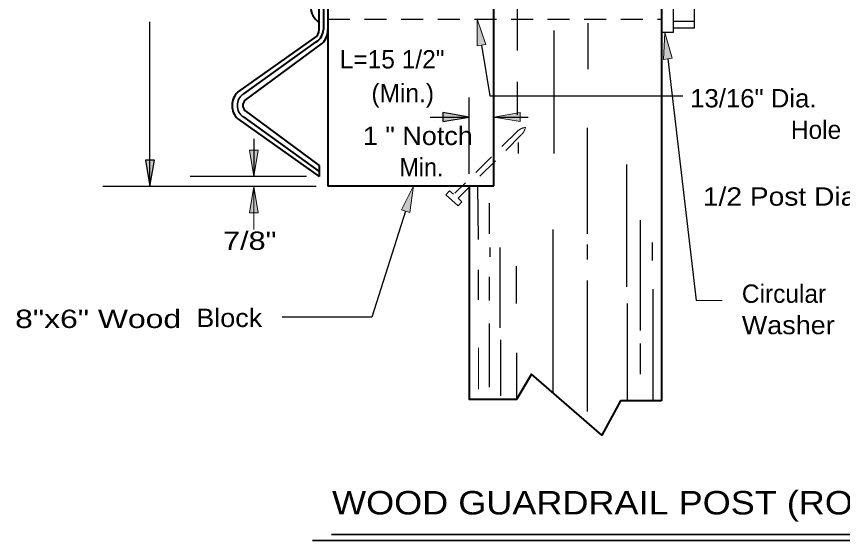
# Model space of a CAD drawing. Extents: x 34.8 to 70.2, y 60.2 to 82.2.
# Drawn here: x 49.66 to 55.3, y 74.96 to 78.53 of the extents above; entities that cross this region are included whole.
import ezdxf

# ---------------------------------------------------------------- set-up
doc = ezdxf.new("R2010")
doc.units = 0
doc.header["$LTSCALE"] = 0.05
doc.linetypes.add('MEDIUM_DASHED', pattern=[4.5, 3, -1.5])
for name, color, linetype, lineweight in [('1', 7, 'Continuous', 25), ('2', 7, 'Continuous', 25), ('3', 7, 'MEDIUM_DASHED', 25)]:
    doc.layers.add(name, color=color, linetype=linetype, lineweight=lineweight)

msp = doc.modelspace()

# ---------------------------------------------------------------- hatches: boundary and pattern name
at = {"layer": '2'}
for points in [[(52.80375, 78.33008), (52.86292, 78.33975), (52.80442, 78.51258), (52.80442, 78.51258)], [(52.80375, 78.33008), (52.86292, 78.33975), (52.80442, 78.51258), (52.80442, 78.51258)], [(54.07475, 78.2375), (54.13433, 78.2445), (54.08358, 78.41975), (54.08358, 78.41975)], [(54.07475, 78.2375), (54.13433, 78.2445), (54.08358, 78.41975), (54.08358, 78.41975)], [(52.57017, 77.87433), (52.57017, 77.81433), (52.75017, 77.84433), (52.75017, 77.84433)], [(52.57017, 77.87433), (52.57017, 77.81433), (52.75017, 77.84433), (52.75017, 77.84433)], [(53.098, 77.81433), (53.098, 77.87433), (52.918, 77.84433), (52.918, 77.84433)], [(53.098, 77.81433), (53.098, 77.87433), (52.918, 77.84433), (52.918, 77.84433)], [(51.3105, 77.61783), (51.2505, 77.61783), (51.2805, 77.43783), (51.2805, 77.43783)], [(51.3105, 77.61783), (51.2505, 77.61783), (51.2805, 77.43783), (51.2805, 77.43783)], [(50.60092, 77.55083), (50.54092, 77.55083), (50.57092, 77.37083), (50.57092, 77.37083)], [(50.60092, 77.55083), (50.54092, 77.55083), (50.57092, 77.37083), (50.57092, 77.37083)], [(51.2505, 77.19083), (51.3105, 77.19083), (51.2805, 77.37083), (51.2805, 77.37083)], [(51.2505, 77.19083), (51.3105, 77.19083), (51.2805, 77.37083), (51.2805, 77.37083)], [(52.28708, 77.21158), (52.34425, 77.19325), (52.3705, 77.37383), (52.3705, 77.37383)], [(52.28708, 77.21158), (52.34425, 77.19325), (52.3705, 77.37383), (52.3705, 77.37383)]]:
    msp.add_hatch(color=256, dxfattribs=at).paths.add_polyline_path(points)

# ---------------------------------------------------------------- linework, layer by layer
at = {"layer": '1', "lineweight": 40}
for p, q in [((51.785, 79.87092), (51.785, 77.37383)), ((51.785, 79.87092), (51.785, 77.37383)), ((52.918, 77.37383), (52.918, 79.87092)), ((54.06225, 79.87092), (54.06225, 75.9085)), ((51.726, 78.44075), (51.726, 78.76308)), ((51.75433, 78.76317), (51.75433, 78.44083)), ((51.75433, 78.76317), (51.75433, 78.44083)), ((51.17, 78.01325), (51.69242, 78.38267)), ((51.17, 78.01325), (51.69242, 78.38267)), ((51.21083, 78.00175), (51.70625, 78.35742)), ((51.21083, 78.00175), (51.70625, 78.35742)), ((51.219, 77.95658), (51.74775, 78.34758)), ((51.219, 77.95658), (51.74775, 78.34758)), ((51.21083, 77.8435), (51.72667, 77.47325)), ((51.219, 77.88875), (51.72667, 77.51325)), ((51.219, 77.88875), (51.72667, 77.51325)), ((51.17, 77.832), (51.72667, 77.43833)), ((51.17, 77.832), (51.72667, 77.43833)), ((51.72667, 77.51325), (51.72667, 77.43833)), ((51.785, 77.37383), (52.918, 77.37383)), ((51.785, 77.37383), (52.918, 77.37383))]:
    msp.add_line(p, q, dxfattribs=at)
at = {"layer": '1', "lineweight": 13}
for p, q in [((51.785, 79.87092), (51.785, 77.37083)), ((54.06225, 79.87092), (54.06225, 75.9085)), ((54.14175, 78.75492), (54.14175, 78.41975)), ((54.14175, 78.41975), (54.06225, 78.41975)), ((54.28517, 78.44975), (54.14175, 78.44975)), ((53.07917, 77.85833), (53.07917, 78.08383)), ((53.55658, 77.0475), (53.55658, 77.77067)), ((51.72667, 77.51325), (51.72667, 77.43833)), ((53.8255, 76.686), (53.8255, 77.5215)), ((52.81392, 77.00842), (52.80908, 77.37383)), ((53.91808, 76.38792), (53.91808, 77.14033)), ((52.96075, 76.4075), (52.96075, 76.95475)), ((53.55658, 76.87158), (53.55658, 76.97425)), ((52.81392, 76.598), (52.81392, 76.80317)), ((53.55683, 75.83575), (53.55683, 76.72992)), ((54.006, 75.9085), (54.006, 76.67125)), ((53.83042, 75.9085), (53.83042, 76.57358)), ((52.81392, 75.98725), (52.81392, 76.27058)), ((52.81392, 75.98725), (52.81392, 76.27058)), ((53.91808, 76.08983), (53.91808, 76.29992))]:
    msp.add_line(p, q, dxfattribs=at)
at = {"layer": '1', "lineweight": 35}
for p, q in [((52.918, 77.37383), (52.918, 79.87092)), ((51.21083, 77.8435), (51.72667, 77.47325))]:
    msp.add_line(p, q, dxfattribs=at)
at = {"layer": '1'}
for p, q in [((53.07917, 78.29675), (53.07917, 79.41792)), ((53.07917, 78.29675), (53.07917, 79.41792)), ((54.14175, 78.75492), (54.14175, 78.41975)), ((54.28517, 78.72325), (54.28517, 78.44975)), ((54.28517, 78.72325), (54.28517, 78.44975)), ((53.56142, 78.1715), (53.56142, 78.48467)), ((53.56142, 78.1715), (53.56142, 78.48467)), ((54.14175, 78.49817), (54.28517, 78.49817)), ((54.14175, 78.49817), (54.28517, 78.49817)), ((53.32967, 77.59525), (53.32967, 78.43458)), ((53.32967, 77.59525), (53.32967, 78.43458)), ((54.14175, 78.41975), (54.06225, 78.41975)), ((54.28517, 78.44975), (54.14175, 78.44975)), ((53.07917, 77.85833), (53.07917, 78.08383)), ((53.55658, 77.0475), (53.55658, 77.77067)), ((53.08542, 77.59525), (53.08542, 77.67042)), ((53.08542, 77.59525), (53.08542, 77.67042)), ((53.8255, 76.686), (53.8255, 77.5215)), ((52.81392, 77.00842), (52.80908, 77.37383)), ((52.88725, 77.0475), (52.88725, 77.25758)), ((52.88725, 77.0475), (52.88725, 77.25758)), ((53.91808, 76.38792), (53.91808, 77.14033)), ((53.32225, 75.96275), (53.32225, 77.07683)), ((53.32225, 75.96275), (53.32225, 77.07683)), ((52.89208, 76.89117), (52.89208, 76.95467)), ((52.89208, 76.89117), (52.89208, 76.95467)), ((52.96075, 76.4075), (52.96075, 76.95475)), ((53.55658, 76.87158), (53.55658, 76.97425)), ((54.00117, 76.86675), (54.00117, 76.98892)), ((54.00117, 76.86675), (54.00117, 76.98892)), ((53.07308, 76.57358), (53.07308, 76.82767)), ((53.07308, 76.57358), (53.07308, 76.82767)), ((52.81392, 76.598), (52.81392, 76.80317)), ((52.88725, 76.59308), (52.88725, 76.75433)), ((52.88725, 76.59308), (52.88725, 76.75433)), ((53.55683, 75.83575), (53.55683, 76.72992)), ((54.006, 75.9085), (54.006, 76.67125)), ((53.83042, 75.9085), (53.83042, 76.57358)), ((52.88725, 76.00183), (52.88725, 76.43675)), ((52.88725, 76.00183), (52.88725, 76.43675)), ((52.96567, 75.94325), (52.96567, 76.32442)), ((52.96567, 75.94325), (52.96567, 76.32442)), ((53.91808, 76.08983), (53.91808, 76.29992)), ((53.07525, 75.92242), (53.07525, 76.23642)), ((53.07525, 75.92242), (53.07525, 76.23642))]:
    msp.add_line(p, q, dxfattribs=at)
at = {"layer": '1', "lineweight": 40}
msp.add_lwpolyline([(54.06225, 75.9085), (53.7815, 75.9085), (53.6545, 75.67458), (53.17575, 76.08983), (53.07308, 75.91883), (52.75067, 75.91883), (52.75067, 77.37383)], dxfattribs=at)
at = {"layer": '1', "lineweight": 13}
msp.add_lwpolyline([(54.06225, 75.9085), (53.7815, 75.9085), (53.6545, 75.67458), (53.17575, 76.08983), (53.07308, 75.91883), (52.75067, 75.91883), (52.75067, 77.37383)], dxfattribs=at)
at = {"layer": '1', "lineweight": 40}
for centre, radius, start, end in [((51.80292, 78.60008), 0.13585, 123.83798, 236.16202), ((51.65842, 78.44108), 0.06756, 300.2327, 359.85267), ((51.65842, 78.44108), 0.06756, 300.2327, 359.85267), ((51.65808, 78.44075), 0.09629, 300.05573, 0.02027), ((51.65808, 78.43792), 0.12725, 314.7944, 1.24563), ((51.65808, 78.43792), 0.12725, 314.7944, 1.24563), ((51.25433, 77.9245), 0.12241, 133.54212, 180.8762), ((51.25433, 77.9245), 0.12241, 133.54212, 180.8762), ((51.25242, 77.92225), 0.04791, 134.28657, 179.55229), ((51.25433, 77.92075), 0.12241, 179.12379, 226.45788), ((51.25433, 77.92075), 0.12241, 179.12379, 226.45788), ((51.25242, 77.923), 0.04791, 180.44771, 225.71343), ((51.25242, 77.923), 0.04791, 180.44771, 225.71343)]:
    msp.add_arc(centre, radius, start, end, dxfattribs=at)
at = {"layer": '1', "lineweight": 13}
for centre, radius, start, end in [((51.65808, 78.44075), 0.09629, 300.05573, 0.02027), ((51.25392, 77.92717), 0.0862, 120.03825, 182.98728), ((51.25242, 77.92225), 0.04791, 134.28657, 179.55229)]:
    msp.add_arc(centre, radius, start, end, dxfattribs=at)
at = {"layer": '1', "lineweight": 35}
for centre, start, end in [((51.25392, 77.92717), 120.03825, 182.98728), ((51.25392, 77.91817), 177.01271, 239.96174), ((51.25392, 77.91817), 177.01271, 239.96174)]:
    msp.add_arc(centre, 0.0862, start, end, dxfattribs=at)
at = {"layer": '2'}
for p, q in [((50.57092, 77.37083), (50.57092, 78.49258)), ((52.83333, 78.33492), (52.8895, 77.98983)), ((52.83333, 78.33492), (52.8895, 77.98983)), ((54.10458, 78.241), (54.29817, 76.59292)), ((52.75017, 77.45758), (52.75017, 77.97825)), ((52.75017, 77.45758), (52.75017, 77.97825)), ((52.8895, 77.98983), (54.20658, 77.98983)), ((52.8895, 77.98983), (54.20658, 77.98983)), ((52.48242, 77.84433), (52.75017, 77.84433)), ((52.918, 77.84433), (53.15192, 77.84433)), ((52.918, 77.84433), (53.15192, 77.84433)), ((51.2805, 77.69617), (51.2805, 77.43783)), ((51.63967, 77.43783), (50.84517, 77.43783)), ((51.70592, 77.37083), (50.24933, 77.37083)), ((51.70592, 77.37083), (50.24933, 77.37083)), ((52.31567, 77.20242), (52.08475, 76.48008))]:
    msp.add_line(p, q, dxfattribs=at)
at = {"layer": '2', "lineweight": 13}
for p, q in [((50.57092, 77.37083), (50.57092, 78.49258)), ((52.48242, 77.84433), (52.75017, 77.84433)), ((51.2805, 77.69617), (51.2805, 77.43783)), ((51.63967, 77.43783), (50.84517, 77.43783)), ((51.2805, 77.37083), (51.2805, 77.0775)), ((51.2805, 77.37083), (51.2805, 77.0775)), ((54.29817, 76.59292), (54.47617, 76.59292)), ((52.08475, 76.48008), (51.47242, 76.48008))]:
    msp.add_line(p, q, dxfattribs=at)
at = {"layer": '2', "lineweight": 35}
for p, q in [((51.80975, 74.996), (55.84292, 74.996)), ((51.68125, 74.95642), (55.97142, 74.95642))]:
    msp.add_line(p, q, dxfattribs=at)
at = {"layer": '2', "lineweight": 13}
for points in [[(52.80375, 78.33008), (52.86292, 78.33975), (52.80442, 78.51258), (52.80442, 78.51258)], [(52.80375, 78.33008), (52.86292, 78.33975), (52.80442, 78.51258), (52.80442, 78.51258)], [(54.07475, 78.2375), (54.13433, 78.2445), (54.08358, 78.41975), (54.08358, 78.41975)], [(54.07475, 78.2375), (54.13433, 78.2445), (54.08358, 78.41975), (54.08358, 78.41975)], [(52.57017, 77.87433), (52.57017, 77.81433), (52.75017, 77.84433), (52.75017, 77.84433)], [(53.098, 77.81433), (53.098, 77.87433), (52.918, 77.84433), (52.918, 77.84433)], [(53.098, 77.81433), (53.098, 77.87433), (52.918, 77.84433), (52.918, 77.84433)], [(51.3105, 77.61783), (51.2505, 77.61783), (51.2805, 77.43783), (51.2805, 77.43783)], [(51.3105, 77.61783), (51.2505, 77.61783), (51.2805, 77.43783), (51.2805, 77.43783)], [(50.60092, 77.55083), (50.54092, 77.55083), (50.57092, 77.37083), (50.57092, 77.37083)], [(51.2505, 77.19083), (51.3105, 77.19083), (51.2805, 77.37083), (51.2805, 77.37083)], [(51.2505, 77.19083), (51.3105, 77.19083), (51.2805, 77.37083), (51.2805, 77.37083)], [(52.28708, 77.21158), (52.34425, 77.19325), (52.3705, 77.37383), (52.3705, 77.37383)], [(52.28708, 77.21158), (52.34425, 77.19325), (52.3705, 77.37383), (52.3705, 77.37383)]]:
    msp.add_lwpolyline(points, close=True, dxfattribs=at)
msp.add_lwpolyline([(54.10458, 78.241), (54.29817, 76.59292), (54.47617, 76.59292)], dxfattribs=at)
at = {"layer": '2'}
for points in [[(52.57017, 77.87433), (52.57017, 77.81433), (52.75017, 77.84433), (52.75017, 77.84433)], [(50.60092, 77.55083), (50.54092, 77.55083), (50.57092, 77.37083), (50.57092, 77.37083)]]:
    msp.add_lwpolyline(points, close=True, dxfattribs=at)
msp.add_lwpolyline([(52.31567, 77.20242), (52.08475, 76.48008), (51.47242, 76.48008)], dxfattribs=at)
at = {"layer": '3'}
for p, q in [((51.785, 78.51258), (54.06225, 78.51258)), ((53.07867, 77.74808), (52.65175, 77.32475)), ((53.10533, 77.72325), (52.67358, 77.29008)), ((52.59092, 77.31442), (52.67458, 77.238)), ((52.67358, 77.29008), (52.70008, 77.2665)), ((52.67358, 77.29008), (52.70008, 77.2665)), ((52.70008, 77.2665), (52.67458, 77.238))]:
    msp.add_line(p, q, dxfattribs=at)
at = {"layer": '3', "lineweight": 13}
for p, q in [((51.785, 78.51258), (54.06225, 78.51258)), ((53.07867, 77.74808), (52.65175, 77.32475)), ((53.10533, 77.72325), (52.67358, 77.29008)), ((52.61617, 77.34117), (52.59092, 77.31442)), ((52.61617, 77.34117), (52.59092, 77.31442)), ((52.61617, 77.34117), (52.64325, 77.317)), ((52.61617, 77.34117), (52.64325, 77.317)), ((52.59092, 77.31442), (52.67458, 77.238)), ((52.70008, 77.2665), (52.67458, 77.238))]:
    msp.add_line(p, q, dxfattribs=at)
for centre, radius, start, end in [((53.14792, 77.66992), 0.10446, 97.92296, 131.53854), ((53.14792, 77.66992), 0.10446, 97.92296, 131.53854), ((53.03767, 77.79425), 0.09811, 313.61888, 347.72855), ((53.03767, 77.79425), 0.09811, 313.61888, 347.72855)]:
    msp.add_arc(centre, radius, start, end, dxfattribs=at)

# ---------------------------------------------------------------- texts
at = {"layer": '2'}
for s, p in [('L=15 1/2"', (51.86608, 78.17525)), ('(Min.)', (52.08233, 77.94533)), ('Hole', (54.94475, 77.69542)), ('Hole', (54.94475, 77.69542)), ('Circular', (54.61025, 76.57708)), ('Circular', (54.61025, 76.57708))]:
    msp.add_text(s, height=0.125, dxfattribs=at).set_placement(p)
for s, height, width, p in [('13/16" Dia.', 0.125, 1.05, (54.2575, 77.90967)), ('13/16" Dia.', 0.125, 1.05, (54.2575, 77.90967)), ('1 " Notch', 0.125, 1.1, (52.02375, 77.65325)), ('1 " Notch', 0.125, 1.1, (52.02375, 77.65325)), ('Min.', 0.125, 0.95, (52.274, 77.439)), ('1/2 Post Dia.', 0.125, 1.15, (54.34425, 77.23967)), ('1/2 Post Dia.', 0.125, 1.15, (54.34425, 77.23967)), ('7/8"', 0.125, 1.25, (51.06975, 76.938)), ('7/8"', 0.125, 1.25, (51.06975, 76.938)), ('8"x6" Wood', 0.125, 1.3, (49.65092, 76.40542)), ('Block', 0.125, 1.1, (50.88725, 76.41225)), ('Block', 0.125, 1.1, (50.88725, 76.41225)), ('Washer', 0.125, 1.1, (54.61025, 76.36283)), ('Washer', 0.125, 1.1, (54.61025, 76.36283)), ('WOOD GUARDRAIL POST (ROUND)', 0.16, 1.15, (51.81383, 75.13383)), ('WOOD GUARDRAIL POST (ROUND)', 0.16, 1.15, (51.81383, 75.13383))]:
    msp.add_text(s, height=height, dxfattribs=dict(at, width=width)).set_placement(p)

doc.saveas('drawing.dxf')
